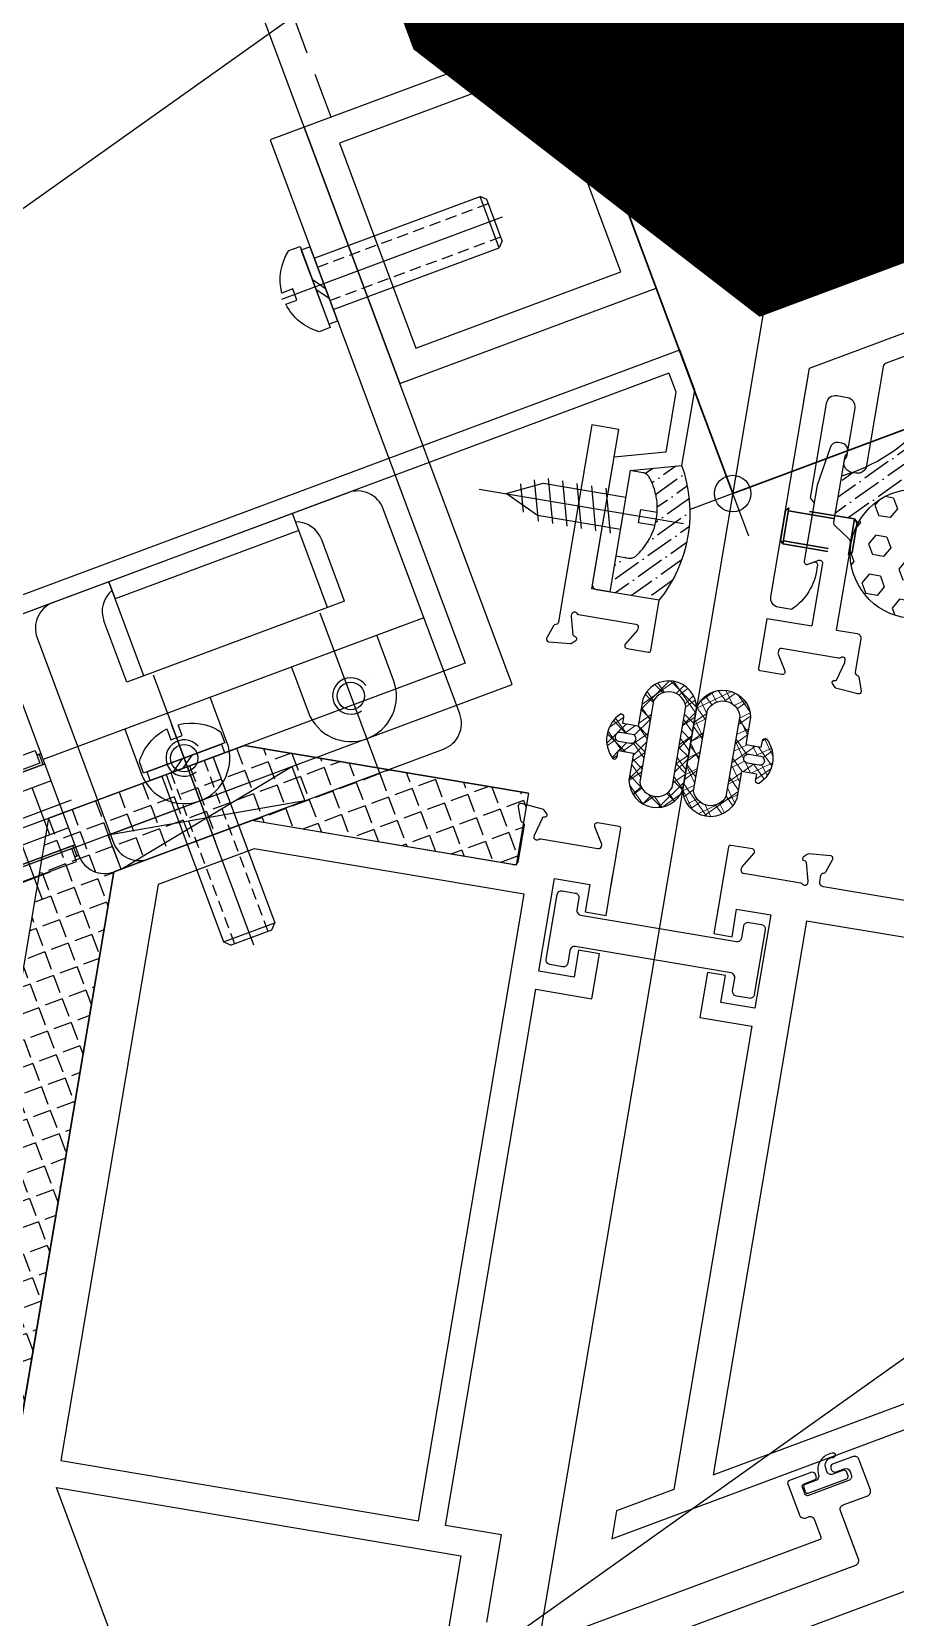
# Model space of a CAD drawing. Extents: x 12199666 to 24617114, y 1197707 to 2548648.
# Drawn here: x 12300754.5 to 12300849.2, y 1288740.2 to 1288914.1 of the extents above; entities that cross this region are included whole.
import ezdxf

# ---------------------------------------------------------------- set-up
doc = ezdxf.new("R2010")
doc.units = 0
doc.header["$LTSCALE"] = 10
doc.header["$MEASUREMENT"] = 0
for name, pattern in [('TX-PLAN-T1-F11$0$ACAD_ISO04W100', [30, 24, -3, 0, -3]), ('TX-PLAN-T1-F11$0$CENTER', [2, 1.25, -0.25, 0.25, -0.25]), ('TX-PLAN-T1-F11$0$CENTER-PISA', [11, 6, -2, 1, -2]), ('TX-PLAN-T1-F11$0$CENTER2', [1.125, 0.75, -0.125, 0.125, -0.125]), ('TX-PLAN-T1-F11$0$DASHED', [0.75, 0.5, -0.25]), ('TX-PLAN-T1-F11$0$HIDDEN', [0.375, 0.25, -0.125]), ('TX-PLAN-T1-F11$0$HIDDEN-PISA', [4.5, 2.5, -2])]:
    doc.linetypes.add(name, pattern=pattern)
for name, color, linetype, lineweight in [('TX-PLAN-T1-F11$0$_EDO-ALUMINIUM-SECTION', 90, 'Continuous', 30), ('TX-PLAN-T1-F11$0$Xref- ELE$0$Hatch', 9, 'Continuous', 13), ('TX-PLAN-T1-F11$0$Xref- ELE$0$Hatch @ 1 VP1', 9, 'Continuous', 13), ('TX-PLAN-T1-F11$0$Xref- ELE$0$Hatch @ 1 VPModel', 9, 'Continuous', 13), ('TX-PLAN-T1-F11$0$幕墙线', 114, 'Continuous', 30)]:
    doc.layers.add(name, color=color, linetype=linetype, lineweight=lineweight)
for name, color, linetype in [('TX-PLAN-T1-F11$0$AXIS', 3, 'Continuous'), ('TX-PLAN-T1-F11$0$CW', 4, 'Continuous'), ('TX-PLAN-T1-F11$0$F-Alum', 4, 'Continuous'), ('TX-PLAN-T1-F11$0$F-center', 6, 'TX-PLAN-T1-F11$0$ACAD_ISO04W100'), ('TX-PLAN-T1-F11$0$F-dashed line', 8, 'TX-PLAN-T1-F11$0$DASHED'), ('TX-PLAN-T1-F11$0$F-dim', 1, 'Continuous'), ('TX-PLAN-T1-F11$0$F-Gaskets', 8, 'Continuous'), ('TX-PLAN-T1-F11$0$F-Misc', 1, 'Continuous'), ('TX-PLAN-T1-F11$0$F-seslants', 8, 'Continuous'), ('TX-PLAN-T1-F11$0$F_MISC', 8, 'Continuous'), ('TX-PLAN-T1-F11$0$Hatch', 8, 'Continuous'), ('TX-PLAN-T1-F11$0$中心线', 1, 'TX-PLAN-T1-F11$0$CENTER2'), ('TX-PLAN-T1-F11$0$虚线', 8, 'TX-PLAN-T1-F11$0$HIDDEN'), ('TX-PLAN-T1-F11$0$螺栓钉类', 241, 'Continuous')]:
    doc.layers.add(name, color=color, linetype=linetype)
doc.layers.add('TX-PLAN-T1-F11$0$bangong', color=5, linetype='Continuous', true_color=0x0000ff)

# ---------------------------------------------------------------- blocks, each defined once
blk = doc.blocks.new('*U339')
at = {"layer": 'TX-PLAN-T1-F11$0$Xref- ELE$0$Hatch @ 1 VP1'}
h = blk.add_hatch(dxfattribs=at)
h.set_pattern_fill('M_GASKET-PISA', color=256, pattern_type=2)
h.set_pattern_definition([(35.42361603529756, (-1214.761376000002, -14855.407933), (-0.8694256507828642, 1.222333439680349), []), (125.4236160352975, (-1214.761376000002, -14855.407933), (-1.222333439680349, -0.8694256507828639), [])])
edge = h.paths.add_edge_path(flags=16)
edge.add_line((-41815.07919855467, 17823.42139201995), (-41813.77919855462, 17823.42139201995))
edge.add_arc((-41813.77919855462, 17822.92139201995), 0.5, -90, 90, ccw=False)
edge.add_line((-41813.77919855462, 17822.42139201995), (-41815.07919855467, 17822.42139201995))
edge.add_arc((-41815.07919855467, 17822.92139201995), 0.5, 90, 270, ccw=False)
edge = h.paths.add_edge_path()
edge.add_line((-41813.27919855455, 17818.4213668968), (-41813.27919855462, 17821.42139201995))
edge.add_line((-41813.27919855462, 17821.42139201995), (-41814.97919855457, 17821.42139201995))
edge.add_line((-41814.97919855457, 17821.42139201995), (-41814.97919855457, 17820.72139202))
edge.add_arc((-41815.27919855458, 17820.72139201998), 0.3000000000174623, -115.05761541500061, 4.8635797611495946e-09, ccw=False)
edge.add_arc((-41813.09559109848, 17822.92139202004), 3.383607456175075, 133.070694364177, 226.9293056383509, ccw=False)
edge.add_arc((-41815.27919855466, 17825.12139202001), 0.3000000000240535, 2.084391326206969e-09, 115.0576154218833, ccw=False)
edge.add_line((-41814.97919855463, 17825.12139202002), (-41814.97919855457, 17824.42139201995))
edge.add_line((-41814.97919855457, 17824.42139201995), (-41813.27919855462, 17824.42139201995))
edge.add_line((-41813.27919855462, 17824.42139201995), (-41813.27919855468, 17827.42139201984))
edge.add_arc((-41810.27919855456, 17826.87139201984), 3.050000000114375, 10.388857815061783, 169.6111421849382, ccw=False)
edge.add_line((-41807.27919855445, 17827.42139201984), (-41807.27919855437, 17818.42139201997))
edge.add_arc((-41810.27919855451, 17818.97139202002), 3.050000000151531, 190.3888578138809, 349.6111421841629, ccw=False)
edge.add_line((-41812.07919855455, 17818.42136689683), (-41812.07919855467, 17827.42139201984))
edge.add_arc((-41810.27919855456, 17826.82523817369), 1.896153846257486, 18.324694090130095, 161.6753059098699, ccw=False)
edge.add_line((-41808.47919855445, 17827.42139201984), (-41808.47919855437, 17818.42139201996))
edge.add_arc((-41810.2791985545, 17819.01754586615), 1.896153846287313, 198.3246940877339, 341.6753059085472, ccw=False)
at = {"layer": 'TX-PLAN-T1-F11$0$Xref- ELE$0$Hatch @ 1 VPModel'}
h = blk.add_hatch(dxfattribs=at)
h.set_pattern_fill('M_GASKET-PISA', color=256, pattern_type=2)
h.set_pattern_definition([(45, (-1214.761376000002, -14855.407933), (-1.060660171779821, 1.060660171779821), []), (135, (-1214.761376000002, -14855.407933), (-1.060660171779821, -1.060660171779821), [])])
edge = h.paths.add_edge_path(flags=16)
edge.add_line((-41815.07919855467, 17823.42139201995), (-41813.77919855462, 17823.42139201995))
edge.add_arc((-41813.77919855462, 17822.92139201995), 0.5, -90, 90, ccw=False)
edge.add_line((-41813.77919855462, 17822.42139201995), (-41815.07919855467, 17822.42139201995))
edge.add_arc((-41815.07919855467, 17822.92139201995), 0.5, 90, 270, ccw=False)
edge = h.paths.add_edge_path()
edge.add_line((-41813.27919855455, 17818.4213668968), (-41813.27919855462, 17821.42139201995))
edge.add_line((-41813.27919855462, 17821.42139201995), (-41814.97919855457, 17821.42139201995))
edge.add_line((-41814.97919855457, 17821.42139201995), (-41814.97919855457, 17820.72139202))
edge.add_arc((-41815.27919855458, 17820.72139201998), 0.3000000000174623, -115.05761541500061, 4.8635797611495946e-09, ccw=False)
edge.add_arc((-41813.09559109848, 17822.92139202004), 3.383607456175075, 133.070694364177, 226.9293056383509, ccw=False)
edge.add_arc((-41815.27919855466, 17825.12139202001), 0.3000000000240535, 2.084391326206969e-09, 115.0576154218833, ccw=False)
edge.add_line((-41814.97919855463, 17825.12139202002), (-41814.97919855457, 17824.42139201995))
edge.add_line((-41814.97919855457, 17824.42139201995), (-41813.27919855462, 17824.42139201995))
edge.add_line((-41813.27919855462, 17824.42139201995), (-41813.27919855468, 17827.42139201984))
edge.add_arc((-41810.27919855456, 17826.87139201984), 3.050000000114375, 10.388857815061783, 169.6111421849382, ccw=False)
edge.add_line((-41807.27919855445, 17827.42139201984), (-41807.27919855437, 17818.42139201997))
edge.add_arc((-41810.27919855451, 17818.97139202002), 3.050000000151531, 190.3888578138809, 349.6111421841629, ccw=False)
edge.add_line((-41812.07919855455, 17818.42136689683), (-41812.07919855467, 17827.42139201984))
edge.add_arc((-41810.27919855456, 17826.82523817369), 1.896153846257486, 18.324694090130095, 161.6753059098699, ccw=False)
edge.add_line((-41808.47919855445, 17827.42139201984), (-41808.47919855437, 17818.42139201996))
edge.add_arc((-41810.2791985545, 17819.01754586615), 1.896153846287313, 198.3246940877339, 341.6753059085472, ccw=False)
blk = doc.blocks.new('TX-PLAN-T1-F11$0$Xref- ELE$0$GAE0002', base_point=(-41818.77919855453, 17822.92139201999))
at = {"color": 0, "linetype": 'ByBlock'}
for points in [[(-41813.27919855455, 17818.4213668968), (-41813.27919855462, 17821.42139201995), (-41814.97919855457, 17821.42139201995), (-41814.97919855457, 17820.72139202, -0.548945891858276), (-41815.4062573781, 17820.44962731407, -0.4340790099980792), (-41815.40625737821, 17825.39315672591, -0.5489458918577889), (-41814.97919855463, 17825.12139202002), (-41814.97919855457, 17824.42139201995), (-41813.27919855462, 17824.42139201995), (-41813.27919855468, 17827.42139201984, -0.8333333333398008), (-41807.27919855445, 17827.42139201984), (-41807.27919855437, 17818.42139201997, -0.833333333342024), (-41813.27919855468, 17818.42139202007)], [(-41812.07919855455, 17818.42136689683), (-41812.07919855467, 17827.42139201984, -0.7222222222395137), (-41808.47919855445, 17827.42139201984), (-41808.47919855437, 17818.42139201996, -0.7222222222456893), (-41812.07919855467, 17818.42139202007)]]:
    blk.add_lwpolyline(points, format="xyb", dxfattribs=at)
blk.add_lwpolyline([(-41815.07919855467, 17823.42139201995), (-41813.77919855462, 17823.42139201995, -0.9999999999999999), (-41813.77919855462, 17822.42139201995), (-41815.07919855467, 17822.42139201995, -0.9999999999999999)], format="xyb", close=True, dxfattribs=at)
at = {"layer": 'TX-PLAN-T1-F11$0$Xref- ELE$0$Hatch'}
blk.add_blockref('*U339', (0, 0), dxfattribs=at)
blk = doc.blocks.new('TX-PLAN-T1-F11$0$A$C3FFC0167')
at = {"layer": 'TX-PLAN-T1-F11$0$F-dim'}
for p, q in [((0, 5), (0, -5)), ((-5, 0), (5, 0))]:
    blk.add_line(p, q, dxfattribs=at)
blk.add_circle((0, 0), 2, dxfattribs=at)
blk = doc.blocks.new('*U193')
at = {"layer": 'TX-PLAN-T1-F11$0$F-seslants'}
h = blk.add_hatch(dxfattribs=at)
h.set_pattern_fill('ANSI36', color=256, scale=10)
h.set_pattern_definition([(45, (53159.15010211314, 73373.3115634953), (0.6629126073623882, 2.430679560328757), [3.125, -0.625, 0, -0.625])])
h.paths.add_polyline_path([(1475.741659829626, -3.000238316584728), (1475.735380750382, -3.023698362056166), (1476.4957483178, -4.339844692236511), (1477.861875881907, -4.705488615596551), (1480.863326804014, -9.900803077907767), (1480.49768288061, -11.2669306419848, -0.108700271728402), (1486.044363597874, -5.352547239250271, -0.38366498551135), (1487.038812711835, -4.457765866041882), (1487.484396133805, -4.457765866041882, -0.0157503687940426), (1488.538812711835, -3.909441482843249), (1488.538812711835, 0.5262378203333355), (1486.361720151734, 0.5262378203333355), (1486.028386818245, 0.8595711536618182), (1486.028386818245, 1.287237766606268, -0.485481439502047)])
at = {"layer": 'TX-PLAN-T1-F11$0$Hatch'}
h = blk.add_hatch(dxfattribs=at)
h.set_pattern_fill('HEX', color=256, scale=10)
h.set_pattern_definition([(0, (53159.15010211314, 73373.3115634953), (0, 2.165063509461096), [1.25, -2.5]), (120, (53159.15010211314, 73373.3115634953), (-1.875, -1.082531754730548), [1.249999999999995, -2.499999999999991]), (59.99999999999999, (53160.40010211314, 73373.3115634953), (-1.875, 1.082531754730549), [1.25, -2.5])])
edge = h.paths.add_edge_path()
edge.add_arc((1479.197548260214, 3.192174270108808), 7.091483518212044, 0, 360)
at = {"color": 8, "linetype": 'TX-PLAN-T1-F11$0$DASHED'}
for p, q in [((1493.666666785255, 4.192904487004853), (1486.028386818245, 4.192904487004853)), ((1486.361720151734, 4.526237820333336), (1486.361720151734, 0.5262378203333355)), ((1493.666666785255, 4.526237820333336), (1493.666666785255, 0.5262378203333355)), ((1493.666666785255, 0.8595711536618182), (1486.028386818245, 0.8595711536618182))]:
    blk.add_line(p, q, dxfattribs=at)
blk.add_lwpolyline([(1493.666666785255, 0.5262378203333355), (1494.000000118744, 0.8595711536618182), (1494.000000118744, 4.192904487004853), (1493.666666785255, 4.526237820333336), (1486.361720151734, 4.526237820333336), (1486.028386818245, 4.192904487004853), (1486.028386818245, 0.8595711536618182), (1486.361720151734, 0.5262378203333355)], close=True, dxfattribs=at)
at = {"layer": 'TX-PLAN-T1-F11$0$CW'}
blk.add_lwpolyline([(1486.28876543371, 12.88240874816256), (1486.28876543371, 3.520583901990904, 0.2535998008637027), (1486.742967582773, 2.682667017157655), (1488.311711637303, 1.660826845196425, -0.2535998008634184), (1488.538812711835, 1.241868402779801), (1488.538812711835, -6.105417568207486, 0.6457513110634008), (1489.138812711928, -7.434567830408923), (1489.525033742655, -7.434567830408923, 0.3812640285024388), (1490.319859880721, -6.725405103337835), (1491.038812711835, -2.457766181410989), (1491.038812711835, 6.022618576302193, 0.5773502691902374), (1490.588812711881, 6.282426197445602), (1489.488812711788, 5.64734090132697, -0.5773502691789958), (1489.038812711835, 5.907148522470379), (1489.038812695304, 12.88240874816256)], format="xyb", dxfattribs=at)
at = {"layer": 'TX-PLAN-T1-F11$0$F-Alum'}
for points in [[(1494, 44.88236024914659), (1494, 44.88236024914659), (1494, 44.88236024916114), (1494, 44.88236024916114), (1494, 44.88236024916114), (1494, 44.88236024916114), (1494, 47.93870083382353), (1491.995576281333, 47.93870083382353), (1491.995576281333, 44.88236024914659), (1488.210649064044, 44.88236024911748), (1488.210649064044, 55.26434998805053), (1491.995576281333, 55.26434998805053), (1491.995576281333, 52.25669139168167), (1494, 52.25674300007813), (1494, 57.26422248274321), (1488.210649064044, 57.26434590900317), (1488.210649064044, 57.26434590900317), (1488.210649064044, 108.8056678024004), (1488.210649064044, 108.8056678024004), (1494, 112.150307061107), (1494, 115.2447885326255), (1465.929928969359, 99.028072259287), (1445, 86.93637789456989)], [(1494.000000000233, -11.29273159365403), (1494.000000000233, -14.95784693870519), (1459.364570251433, -34.96751975259394)]]:
    blk.add_lwpolyline(points, dxfattribs=at)
for points in [[(1445, 106.1279798812466), (1464.666924478952, 117.4900079243525), (1481.249208494788, 127.069969254997, -0.4142135623730994)], [(1472.684254783671, 40.88236024914659), (1483, 40.88236024914659, -0.4142135623730951), (1483.5, 40.38236024914659), (1483.5, 39.68236024913494, -0.3595080000050208), (1483.256750599947, 39.38777684913657, 0.2637249999957617), (1483.031593499938, 39.19579954913934), (1482.518092199927, 37.78496624913532, 0.08748899999926876), (1482.5, 37.6823602491495, 0.4142139999922937), (1482.800000000047, 37.38236024914659, 0.0218199999991916), (1482.826146699954, 37.38350184913725), (1485.191682900069, 37.59045944914396, 0.1763269999977475), (1485.377668200061, 37.6771858491411), (1485.741421299987, 38.04093884913891, 0.1989119999937815), (1485.800000000047, 38.18236024913494, 0.06554300000265326), (1485.793185099959, 38.23412404913688, 0.2679490000043043), (1485.651763800066, 38.37554544914747), (1485.482703899965, 38.4208448491554, -0.2679489999930053), (1485.341282499954, 38.56226624913688), (1484.810222199885, 40.54421024913609, -0.06554300000210941), (1484.800000000047, 40.62185594913899), (1484.800000000047, 40.78194364529918, -0.0005211277992409814), (1484.800001086202, 40.78298590004852, -0.6877325381653175), (1485.323606800055, 40.98236024913786, 0.213421999999727), (1485.547213600017, 40.88236024914659), (1491.899999999907, 40.88236024914659, -0.4142139999965558), (1492.199999999953, 40.58236024914368), (1492.199999999953, 40.36143444915069, -0.1378519999943811), (1492.15607739985, 40.20515154914756), (1491.139015496708, 38.53864307532785, 0.5854977655313112), (1491.395092981402, 38.08236024915823), (1493.800000000047, 38.08236024914368, 0.414213562373095), (1494, 38.28236024915532), (1494, 44.88236024914659)], [(1486.28876543371, 12.88240874816256), (1484.000000000931, 12.88240874816256, -0.4142135623049005), (1483.500000000931, 13.38240874804615), (1483.5, 17.08240862868843, 0.3595081371707617), (1483.256750599947, 17.37699217445333, -0.2637249999956934), (1483.031593499938, 17.56896947445057), (1482.518092199927, 18.97980277445458, -0.08748900000110169), (1482.5, 19.08240877445496, -0.414214000000818), (1482.800000000047, 19.38240877445787, -0.0218199999991916), (1482.826146699954, 19.38126717446721), (1485.191682900069, 19.17430957446049, -0.1763269999970842), (1485.377668200061, 19.08758317446336), (1485.741421299987, 18.72383017446555, -0.198911999996341), (1485.800000000047, 18.58240877444041, -0.06554299999994298), (1485.793185099959, 18.53064497445303, -0.2679489999965194), (1485.651763800066, 18.38922357445699), (1485.482703899965, 18.34392417444906, 0.2679490000007903), (1485.341282499954, 18.20250277446758), (1484.810222199885, 16.22055877445382, 0.06554300000034483), (1484.800000000047, 16.14291307446547), (1484.800000000047, 15.98240877444914, 0.4142139999965558), (1485.09999999986, 15.68240877446078, 0.2134220000012545), (1485.323606800055, 15.78240877445205, -0.2134219999990182), (1485.547213600017, 15.88240877444332), (1491.899999999907, 15.88240877447242, 0.4142140000029491), (1492.199999999953, 16.18240877446078), (1492.199999999953, 16.40333457446832, 0.1378519999999419), (1492.15607739985, 16.5596174744569), (1491.139015496708, 18.22612594829116, -0.5854977655323537), (1491.395092981402, 18.68240877447533), (1493.799999999814, 18.68240877446078, -0.4142135623219491), (1494, 18.4824087744928), (1494, 12.88240874816256), (1489.038812695304, 12.88240874816256)], [(1466.180228319252, -28.1639607452089), (1485.787945640972, -16.89569973788457, 0.2684855002917078), (1486.038812711835, -16.46218758852046), (1486.038812711835, -5.457765866041882, -0.4142135623730284), (1487.038812711835, -4.457765866041882), (1487.538812711835, -4.457765866041882, -0.618033988750209), (1488.338812711881, -6.057765866047703), (1488.338812711881, -11.45776610109897, 0.4142135623723339), (1489.338812711881, -12.45776610109897), (1490.538812711835, -12.45776610109897, 0.4142135623746174), (1491.538812711835, -11.45776610109897), (1491.538812711835, -0.957765866041882), (1491.038812711835, -0.457765866041882), (1491.038812711835, 6.022618891685852, 0.5773502691897603), (1490.588812711881, 6.282426512814709), (1489.988812712021, 5.936016351304715, -0.5773502691899626), (1489.538812711835, 6.195823972433573), (1489.538812711835, 6.542234133943566, -0.2206564983027841), (1491.538812711835, 11.46063381085696), (1493.000000118511, 11.46063381085696, -0.4142135623731195), (1494.000000118511, 10.46063381085696), (1494.000000000233, -14.95784693870519)]]:
    blk.add_lwpolyline(points, format="xyb", dxfattribs=at)
blk.add_lwpolyline([(1484.210649064044, 106.494777138214), (1445, 83.84189642302226), (1445, 83.84189642302226), (1445, 83.84189642302226), (1445, 72.08022461656947, -0.001343357152830986), (1450.620146083878, 62.40173369116383, -0.5385290685890692), (1450.034441746306, 60.86779844402918, -0.1914545974145042), (1449.760999691207, 60.8800093652826, 0.5753674053899545), (1446.596464510076, 57.93532323281397, -0.750916684608722), (1446.447855447885, 57.56744387958315, 0.9828373752659911), (1446.465679941, 57.03734539393918, 0.06139491508169652), (1446.737663720967, 56.57967846324027), (1447.165597603656, 56.82752937590703, 0.5795967532811561), (1451.412303901277, 57.71536364282656, -0.06635213383699295), (1451.517766597448, 58.07544157392113, -0.5866754733801788), (1453.223359374795, 57.89574241894297, -9.391089595755726e-07), (1455.546211909503, 53.8750372062932), (1445, 47.78225154546089), (1445, 32.57040449458873), (1449.17530019884, 34.98257005709456), (1450.926160528325, 31.95194844658545), (1473.307840737049, 44.88236024914659), (1484.210649064044, 44.88236024914659)], format="xyb", close=True, dxfattribs=at)
at = {"layer": 'TX-PLAN-T1-F11$0$F-center'}
blk.add_line((1500, -30.81192101103079), (1500, 345.6712806450087), dxfattribs=at)
at = {"layer": 'TX-PLAN-T1-F11$0$F-seslants'}
blk.add_arc((1496.712803189643, -20.91583100105345), 18.8687944706762, 115.6709090079712, 149.2449960017902, dxfattribs=at)
at = {"layer": 'TX-PLAN-T1-F11$0$Hatch'}
blk.add_circle((1479.197548260214, 3.192174270108808), 7.091483518212044, dxfattribs=at)
at = {"layer": 'TX-PLAN-T1-F11$0$F_MISC', "extrusion": (3.582137313528093e-07, -2.990597548224695e-06, 0.9999999999954641), "rotation": 359.8842813538838}
blk.add_blockref('TX-PLAN-T1-F11$0$Xref- ELE$0$GAE0002', (1488.491876679846, 28.40911504597399, 0.000440005397952135), dxfattribs=at)
at = {"layer": 'TX-PLAN-T1-F11$0$F_MISC', "rotation": 30.01599997489868}
blk.add_blockref('TX-PLAN-T1-F11$0$A$C3FFC0167', (1500, 0), dxfattribs=at)
blk = doc.blocks.new('TX-PLAN-T1-F11$0$#10x13_Pan-flat-3')
at = {"color": 8, "linetype": 'TX-PLAN-T1-F11$0$HIDDEN-PISA'}
for p, q in [((-1.711377303647168, 10.79835977248877), (1.327780362582416, 11.6126996170351)), ((-2.400000006142363, 9.013843874672602), (1.996997242757061, 10.19201573984174)), ((-2.40000000505097, 7.413843874674058), (2.39999999407155, 8.700000001605076)), ((-2.400000003959576, 5.813843874675513), (2.399999995162943, 7.100000001606531)), ((-2.400000002875458, 4.213843874676968), (2.399999996247061, 5.500000001607987)), ((-2.400000001784065, 2.613843874678423), (2.399999997338455, 3.900000001609442)), ((-2.400000000699947, 1.013843874672602), (2.399999998429848, 2.300000001610897))]:
    blk.add_line(p, q, dxfattribs=at)
for points in [[(-1.790000000022701, -1.251464709639549e-09), (-1.790000006294576, 9.199999998738349), (-8.869392331689596e-09, 12.99999999994179), (1.78999999370717, 9.200000001175795), (1.789999999979045, 1.178705133497715e-09)], [(-0.7499999975334504, -3.659838021652831), (-0.7499999987630872, -1.850000000558794), (0.7500000012369128, -1.849999999540159), (0.7500000024665496, -3.659838020634197)]]:
    blk.add_lwpolyline(points, dxfattribs=at)
at = {"color": 32, "flags": 128}
blk.add_lwpolyline([(-4.750000000021828, -3.281456883996725e-09), (-4.749999999090505, -1.390168597587035, 0.02044951340221976), (-4.746657334493648, -1.471864103412372, 0.04398758774826101), (-4.716998160060029, -1.644951949376264, 0.0521855455310235), (-4.643293307010026, -1.839642807550263, 0.08249689016993748), (-4.4499858410054, -2.104325317188341, 0.02582980303273893), (-4.372616108048533, -2.172696028275823, 0.07268352806201751), (-2.617075641232077, -3.194163244705123, 0.09869610361643641), (0.08183213378651999, -3.69952322718018, 0.08249638678170287), (2.347977953162626, -3.295875031042669, 0.05218730035141757), (3.66753867942316, -2.666293208916613, 0.03066688341591993), (4.372616110929812, -2.172696022316813, 0.01330350973470385), (4.413354222931957, -2.138474128398229, 0.03657129110302831), (4.515303253050661, -2.033838485651358, 0.03475147926750673), (4.597077649370476, -1.921637741856102, 0.02182096229391937), (4.640176463399257, -1.845784510762314, 0.02280395151312757), (4.677971628436353, -1.76281944513903, 0.02280645284837659), (4.708056659233989, -1.676747445577348, 0.02181846118107081), (4.729386651873938, -1.592163116256415, 0.03475398225205351), (4.74792484894715, -1.454558013821952, 0.01610989314854271), (4.750000000909495, -1.390168591096881), (4.749999999978172, 3.194145392626524e-09)], format="xyb", close=True, dxfattribs=at)
at = {"layer": 'TX-PLAN-T1-F11$0$AXIS', "color": 8, "linetype": 'TX-PLAN-T1-F11$0$CENTER-PISA'}
blk.add_line((-1.088483259081841e-08, 15.98909419596748), (4.547473508864641e-09, -6.700000000018917), dxfattribs=at)
blk = doc.blocks.new('*U194')
at = {"layer": 'TX-PLAN-T1-F11$0$中心线', "color": 1, "linetype": 'TX-PLAN-T1-F11$0$CENTER', "ltscale": 2.357947691000002}
blk.add_line((-4.263256414560601e-14, 20.90048662063384), (1.4210854715202e-14, -4.956409502317115), dxfattribs=at)
at = {"layer": 'TX-PLAN-T1-F11$0$虚线', "linetype": 'TX-PLAN-T1-F11$0$HIDDEN', "ltscale": 0.5}
for p, q in [((-1.948286311568509, 1.13686837721616e-13), (-1.948286311568566, 20.00000000000011)), ((1.948286311568523, 1.13686837721616e-13), (1.948286311568481, 20.00000000000011))]:
    blk.add_line(p, q, dxfattribs=at)
at = {"layer": 'TX-PLAN-T1-F11$0$螺栓钉类', "color": 241, "linetype": 'Continuous'}
for p, q in [((-2.40807576862025, 20.00000000000011), (-2.999791744951651, 19.40828402366867)), ((2.999791744951594, 19.40828402366867), (-2.999791744951636, 19.40828402366867)), ((-2.999791744951622, 1.13686837721616e-13), (-2.999791744951651, 19.40828402366867)), ((2.408075768620179, 20.00000000000011), (-2.408075768620321, 20)), ((2.408075768620179, 20.00000000000011), (2.999791744951594, 19.40828402366867)), ((2.999791744951636, 1.13686837721616e-13), (2.999791744951594, 19.40828402366867)), ((-0.9100693464279175, -1), (0.5333063006401062, 0)), ((0.2446311712265015, -1), (1.688006818294525, 0))]:
    blk.add_line(p, q, dxfattribs=at)
blk.add_lwpolyline([(4.350000023841858, 0), (4.350000023841858, -1), (-4.350000023841858, -1), (-4.350000023841858, 0)], close=True, dxfattribs=at)
blk.add_lwpolyline([(-4.75, -1), (4.75, -1), (4.75, -2.319999992847443, -0.2072557309237045), (0.6600000262260437, -4.663157165050507), (0.6600000262260437, -3.379999995231628), (-0.6600000262260437, -3.379999995231628), (-0.6600000262260437, -4.663157165050507, -0.2072557309237047), (-4.75, -2.319999992847443)], format="xyb", close=True, dxfattribs=at)
blk = doc.blocks.new('*U180')
at = {"layer": 'TX-PLAN-T1-F11$0$F-Misc'}
blk.add_lwpolyline([(0, -4), (0, 0), (-21.4973025242173, 0), (-21.4973025242173, -4)], close=True, dxfattribs=at)
for points in [[(0, -4), (-21.4973025242173, 0)], [(-21.4973025242173, -4), (0, 0)]]:
    blk.add_lwpolyline(points, dxfattribs=at)
blk = doc.blocks.new('TX-PLAN-T1-F11$0$A$C61A55DDB')
at = {"layer": 'TX-PLAN-T1-F11$0$F-center'}
for p, q in [((10.50000512331218, 11.25004326470207), (10.50000512327338, 30.75004326470207)), ((30.00000512331218, 11.25004326474072), (30.00000512327338, 30.75004326474072)), ((50.01367156802806, 12.33551278698633), (50.01367156799292, 29.99302919353932)), ((61.01294607549547, 11.25004326480302), (61.01294607545665, 30.75004326480303)), ((43.2420254612891, 21.0000432647671), (77.3029226592106, 21.00004326483486))]:
    blk.add_line(p, q, dxfattribs=at)
at = {"layer": 'TX-PLAN-T1-F11$0$F-Misc'}
for p, q in [((37.50000512327486, 30.00004326475573), (3.00000512327486, 30.00004326468707)), ((41.5510051232749, 30.00004326476392), (37.50000512327428, 30.00004326475573)), ((5.1232808289e-06, 27.00004326468115), (5.1233286058e-06, 3.000043264681153)), ((40.5000051233286, 3.000043264761643), (40.50000512328082, 27.00004326476165)), ((44.55100512332864, 3.000043264769829), (44.55100512328087, 27.00004326476983)), ((44.55100512328092, 26.9500432647701), (45.01294607546424, 26.95004326477101)), ((45.01294607546424, 26.95004326477101), (44.55100512328097, 26.95004326477056)), ((44.76367156799897, 26.95004326477056), (44.76367156800136, 25.75004326477028)), ((48.16367156799771, 27.60004326477702), (51.86367156799763, 27.60004326478429)), ((48.1636715679979, 27.50004326477711), (48.16367156799771, 27.60004326477702)), ((51.86367156799763, 27.60004326478429), (51.86367156799785, 27.50004326478438)), ((54.01294607546663, 25.75004326478893), (44.55100512328335, 25.75004326477028)), ((44.55100512328335, 25.75004326476983), (54.01294607546663, 25.75004326478893)), ((45.26367156800136, 25.75004326477165), (44.55100512328335, 25.75004326477028)), ((54.01294607546612, 26.00004326478893), (54.01294607548601, 16.00004326478893)), ((44.55100512328735, 23.75004326476938), (54.01294607547061, 23.75004326478893)), ((46.76367156800535, 23.75004326477438), (46.76367156801629, 18.25004326477437)), ((53.26367156800535, 23.75004326478757), (53.26367156801629, 18.25004326478711)), ((44.55100512329829, 18.25004326476983), (54.01294607548155, 18.25004326478893)), ((5.1233032252e-06, 15.75004326468115), (44.55100512330327, 15.75004326476983)), ((54.01294607548554, 16.25004326478893), (44.55100512330227, 16.25004326476937)), ((44.55100512330225, 16.25004326476983), (54.01294607548554, 16.25004326478893)), ((45.26367156802026, 16.25004326477165), (44.55100512330225, 16.25004326476983)), ((44.76367156802265, 15.05004326477046), (44.76367156802028, 16.25004326477028)), ((44.55100512330463, 15.05004326477046), (45.01294607548792, 15.05004326477137)), ((45.01294607548792, 15.05004326477137), (44.55100512330463, 15.05004326477092)), ((48.16367156802378, 14.5000432647771), (48.16367156802399, 14.40004326477719)), ((48.16367156802399, 14.40004326477719), (51.86367156802393, 14.40004326478447)), ((51.86367156802393, 14.40004326478447), (51.8636715680237, 14.50004326478438)), ((7.500005123312661, 11.00004326469616), (7.500005123326957, 3.828470389442372)), ((7.500005123312661, 11.00004326469616), (33.00000512331269, 11.00004326474663)), ((9.500005123312688, 11.00004326470025), (9.500005123334574, 4.32647002526e-05)), ((31.00000512331269, 11.000043264743), (31.00000512333457, 4.32647429989e-05)), ((33.00000512331269, 11.00004326474663), (33.00000512332696, 3.828470389492848)), ((9.500005123330595, 2.000043264699797), (31.0000051233306, 2.000043264742998)), ((31.00000512333457, 4.32647429989e-05), (31.0000051233306, 2.000043264742998)), ((3.000005123334573, 4.32646870649e-05), (37.50000512333457, 4.32647557318e-05)), ((37.50000512333583, 4.32647557318e-05), (41.5510051233346, 4.32647639173e-05))]:
    blk.add_line(p, q, dxfattribs=at)
for points in [[(61.01294607548604, 16.00004326480302), (57.01162461857555, 14.50004326479484), (45.012946075489, 14.50004326477119), (45.01294607548601, 16.00004326477119), (61.01294607548604, 16.00004326480302, 0.9999999999999998), (61.01294607546612, 26.00004326480302), (57.01162461854969, 27.50004326479484), (45.01294607546313, 27.5000432647712), (45.01294607546611, 26.00004326477119), (61.01294607546612, 26.00004326480302)], [(15.50000512330322, 15.75004326471207), (15.50000512329276, 21.00004326471208, 0.4142135623730951), (10.50000512328282, 26.00004326470207, 0.4142135623730951), (5.500005123292767, 21.00004326469207), (5.500005123303225, 15.75004326469207)], [(35.00000512330323, 15.75004326475073), (35.00000512329277, 21.00004326475073, 0.4142135623730951), (30.00000512328282, 26.00004326474073, 0.4142135623730951), (25.00000512329277, 21.00004326473072), (25.00000512330323, 15.75004326473072)]]:
    blk.add_lwpolyline(points, format="xyb", dxfattribs=at)
for centre, radius in [((61.01294607547609, 21.00004326480302), 2.6), ((10.50000512329276, 21.00004326470207), 1.5), ((30.00000512329277, 21.00004326474072), 1.5)]:
    blk.add_circle(centre, radius, dxfattribs=at)
for centre, radius, start, end in [((3.000005123280828, 27.00004326468707), 3, 90.000000000114, 180.0000000001042), ((37.50000512328083, 27.00004326475573), 3, 1.042204e-10, 90.000000000114), ((41.55100512328087, 27.00004326476392), 3, 1.042204e-10, 90.000000000114), ((10.50000512329276, 21.00004326470207), 2, 195.0000000001291, 105.0000000001097), ((30.00000512329277, 21.00004326474072), 2, 200.0000000001284, 110.0000000001188), ((10.50000512332696, 3.828470389448284), 3, 180.0000000001042, 250.5287793656203), ((30.00000512332696, 3.828470389486938), 3, 289.4712206346099, 1.042204e-10), ((3.000005123328605, 3.000043264687064), 3, 180.0000000001042, 270.000000000114), ((37.50000512332861, 3.000043264755731), 3, 270.000000000114, 1.042204e-10), ((41.55100512332865, 3.000043264763917), 3, 270.000000000114, 1.042204e-10)]:
    blk.add_arc(centre, radius, start, end, dxfattribs=at)
blk = doc.blocks.new('TX-PLAN-T1-F11$0$A$C31F16DB5')
at = {"layer": 'TX-PLAN-T1-F11$0$F_MISC', "extrusion": (-1.944459998201759e-08, -8.49850233182345e-09, 0.9999999999999999), "rotation": 30.01599981706476}
blk.add_blockref('TX-PLAN-T1-F11$0$A$C61A55DDB', (-271.403801416436, 253.310927082972, 9.665162854626255e-06), dxfattribs=at)
blk = doc.blocks.new('TX-PLAN-T1-F11$0$TY001')
at = {"layer": 'TX-PLAN-T1-F11$0$F-seslants'}
h = blk.add_hatch(dxfattribs=at)
h.set_pattern_fill('ANSI36', color=256, scale=10)
h.set_pattern_definition([(45, (51659.15010211314, 73373.3115634953), (0.6629126073623882, 2.430679560328757), [3.125, -0.625, 0, -0.625])])
h.paths.add_polyline_path([(9.31932475650683, 8.505888903877349, -0.02582980297440925), (9.387695467565209, 8.583258636601386, -0.08249689016993748), (9.65237797726877, 8.776566102431389, -0.05218554553102349), (9.847068835515529, 8.8502709553577, -0.04398758774826101), (10.02015668153763, 8.879930129667628, -0.0204495134361547), (10.10185218742117, 8.883272794206277), (11.49202078185044, 8.88327279422083), (11.49202078161761, 12.88240874800249), (6, 12.88240874816256, 0.2608104144078784), (6, -2.09538701477868), (11.49202078185044, -0.6167272057937225), (10.101852187654, -0.6167272057937225, -0.01610989316636307), (10.03746276488528, -0.6146520537877223, -0.03475398225205351), (9.89985766238533, -0.5961138566199224, -0.02181846118107081), (9.815273333108053, -0.5747838639217662, -0.02280645284837659), (9.729201333597302, -0.5446988330659224, -0.02280395151312758), (9.646236267872155, -0.5069036679778947, -0.02182096229391937), (9.570383036741987, -0.4638048538909061, -0.03475147926750674), (9.458182292990386, -0.3820304574910551, -0.03657129110302829), (9.353546650381759, -0.2800814273068681, -0.0133035096243883), (9.319324756739661, -0.2393433156394167, -0.03066688343163973), (8.825727570336312, 0.4657341165584512, -0.05218730035141757), (8.196145749185234, 1.78529484324099, -0.08249638678170287), (7.792497554561123, 4.051440662879031, -0.09869610361643641), (8.297857538796961, 6.750348437562934, -0.0726835280703614)])
at = {"layer": 'TX-PLAN-T1-F11$0$Hatch'}
h = blk.add_hatch(dxfattribs=at)
h.set_pattern_fill('ANGLE', color=256, scale=10, angle=30.01599999725287)
h.set_pattern_definition([(30.0159999972559, (7246.221578325145, 83575.31519770106), (-1.375665006031407, 2.381185795182857), [2, -0.7500000000000001]), (120.0160000000013, (7246.221578325145, 83575.31519770106), (-2.381185795182858, -1.375665006031407), [1.999999999999999, -0.7499999999999996])])
h.paths.add_polyline_path([(60.00000032735988, 120.9771403750929), (67.99996101413853, 120.9771446270752), (68.00000002421439, 47.58085556495644), (48.19380796328187, 36.13969821600767), (16.62201892351732, 36.13970411113405), (16.62202052539214, 44.13970411113405), (46.04924303735606, 44.1397041111195), (60, 52.19937255952391)])
at = {"layer": 'TX-PLAN-T1-F11$0$F-Alum'}
blk.add_line((35.97910783393309, 26.29761373909423), (35.97910783393309, 26.2976137464866), dxfattribs=at)
at = {"layer": 'TX-PLAN-T1-F11$0$F-Alum', "flags": 128}
for points in [[(6, 44.62494049289671), (6, 44.62494049289671), (6, 38.28240872183233, 0.4142135623219491), (6.199999999953434, 38.08240872186434), (8.604907018365338, 38.08240872184979, 0.5854977655323537), (8.860984503291547, 38.53869154803397), (7.843922599917278, 40.20520002186822, -0.1378519999999419), (7.800000000046566, 40.3614829218568), (7.800000000046566, 40.58240872186434, -0.4142140000029491), (8.099999999860302, 40.8824087218527), (14.45278639998287, 40.8824087218818, 0.2134219999990182), (14.67639319994487, 40.98240872187307, -0.2134220000012545), (14.89999999990687, 41.08240872186434, -0.4142139999965558), (15.19999999995343, 40.78240872187598), (15.19999999995343, 40.62190442185965, -0.06554300000034483), (15.18977779988199, 40.5442587218713), (14.6587175000459, 38.56231472185755, -0.2679490000007903), (14.51729610003531, 38.42089332187606), (14.34823619993404, 38.37559392186813, 0.2679489999965194), (14.20681490004063, 38.2341725218721, 0.06554299999994298), (14.19999999995343, 38.18240872188471, 0.198911999996341), (14.25857870001346, 38.04098732185957), (14.62233179993927, 37.67723432186176, 0.1763269999970842), (14.80831709993072, 37.59050792186463), (17.17385330004618, 37.38355032185791, 0.0218199999991916), (17.19999999995343, 37.38240872186725, 0.414214000000818), (17.5, 37.68240872187016, 0.08748900000110169), (17.48190779983997, 37.78501472187054), (16.96840649982914, 39.19584802187455, 0.2637249999956934), (16.74324940005317, 39.38782532187179, -0.3595081371707617), (16.5, 39.6824088676367), (16.49999999976717, 43.79467959012254, -0.4357991633984695), (17.0028193492908, 44.13970411113405), (46.04924303642474, 44.1397041111195), (60, 52.19937255952391), (60, 255.9699132520182)], [(6, 136.0925112746481), (-32.85404102434404, 113.6456511076249, 0.414213562372367), (-33.0368629861623, 112.9625873255427), (-30.20133781293407, 108.0544794398011, -0.4142135623723672), (-30.3841597745195, 107.3714156578208), (-32.87624754663557, 105.9316800661327, 0.4142135623747425), (-33.059069508221, 105.2486162841087), (-31.26550941332243, 102.1440815297537, 0.4142135623736281), (-30.58244563126937, 101.9612595681101), (-28.49585987767205, 103.1667274525971, 0.4142135623747425), (-28.38616670062765, 103.5765657218581, 0.4499788340619634), (-28.95462026074529, 103.9608115522424), (-29.85007986496203, 103.4434842423361, -0.4142135623688695), (-30.53314364701509, 103.6263062039798), (-30.72104240115732, 103.9515466097218, -0.4142135623716423), (-30.53822043957189, 104.6346103917313), (-26.4664244367741, 106.9869792339159, -0.4142135623745478), (-26.05658616754226, 106.8772860569152), (-25.66859068535268, 106.2056913537672, -0.4142135623723672), (-25.77828386216424, 105.7958530845644), (-26.84692061529495, 105.1784774105472, 0.414213562372367), (-26.95661379233934, 104.7686391413154, 0.3892172556233508), (-26.38816023222171, 104.3843933109747), (-24.12839732971042, 105.689909559529, 0.4142135623673475), (-24.01870415266603, 106.09974782879), (-25.782980784541, 109.1535948307283, 0.5479023864882148), (-26.77834252780303, 109.3200882933597, -0.297523596281059), (-27.46824976732023, 109.3207830539468), (-28.56268278509378, 111.215174744153, -0.4450276250246835), (-28.42859366070479, 111.5827852300135), (3.858975284500048, 130.2360456410388)]]:
    blk.add_lwpolyline(points, format="xyb", dxfattribs=at)
for points in [[(6, 126.5300724443223), (6, 116.8464862994297), (12.23600407456979, 116.8464862994733), (12.23599933716469, 57.20323790282418), (6.01882355986163, 57.20323790282418), (6.01882355986163, 52.20371007098584), (8.33113906858489, 52.20371007098584), (8.33113906858489, 55.20087588035676), (12.23599933716469, 55.20087588035676), (12.23599933716469, 44.88236024916114), (8.316361026605591, 44.88236024914659), (8.316361026605591, 47.93870083382353), (6, 47.93870083383808), (6, 43.38048223422084)], [(9.09255196643062, -11.85761746624485), (78.35422935755923, 28.15642345116066), (78.35422935755923, 67.55850777409796), (65.99552698526531, 88.95061007936602), (67.72729847277515, 89.95109372012666), (80.35422935755923, 68.09470547204546), (80.35422935755923, 27.00209521962097), (8.361264120787382, -14.58987259608693)], [(53.01061472645961, -31.80457267696329), (390.065040307818, -615.223651404347)]]:
    blk.add_lwpolyline(points, dxfattribs=at)
at = {"layer": 'TX-PLAN-T1-F11$0$F-Alum'}
for points in [[(43.7010587672703, 139.3734343366232), (54.98221924691461, 119.8464862994733), (10, 119.8464862994733), (10, 300.4828355697391)], [(11.49202078185044, -0.6167272057937225), (11.49202078161761, 12.88240874814801), (13.48969077528454, 12.88240874817711), (13.48969077528454, -1.772401534864912)], [(11.49202078185044, -0.6167272057937225), (6, -2.09538701477868), (6, -10.50267945055384), (8.361264120787382, -14.58987259608693)], [(9.09255196643062, -11.85761746624485), (8, -9.966481752388063), (8, -3.249715246318374), (13.48969077528454, -1.772401534864912)]]:
    blk.add_lwpolyline(points, dxfattribs=at)
blk.add_lwpolyline([(55, 116.8464862994733), (15.23599795601331, 116.8464862994151), (15.23599933716469, 47.1398345065827), (45.24494649423286, 47.13970411113405), (55, 52.7754195893649)], close=True, dxfattribs=at)
at = {"layer": 'TX-PLAN-T1-F11$0$F-Alum', "color": 6, "flags": 128}
blk.add_lwpolyline([(8.750271532218903, 48.37128901066899), (-8.574140374781564, 48.37128901061078, 0.4142135623730951), (-9.075149190146476, 47.87229986541206), (-9.075149190146476, 46.58127311318822, -0.4142135623730951), (-9.576158005278558, 46.08228396796039), (-10.97571524651721, 46.08228396796039, -0.4142135623730951), (-11.47470439178869, 46.58329278317979), (-11.47470541135408, 53.79128246226173, -0.4142135623730951), (-10.973696596222, 54.29027160756232), (-9.559580545173958, 54.29027160756232, -0.4142135623730951), (-9.060591399902478, 53.78926279234292), (-9.06058936030604, 52.37229068749002, 0.4142135623730951), (-8.56160021503456, 51.87128187227063), (8.759955638553947, 51.87128187229973, 0.4142135623730951), (9.260964453686029, 52.37027101752756), (9.260964453686029, 53.78438706870656, -0.4142135623730951), (9.76197326905094, 54.28337621397804), (11.17894537374377, 54.28337621396349, -0.4142135623730951), (11.67793451901525, 53.78236739872955), (11.67793451901525, 46.57152166601736, -0.4142135623730951), (11.17692570365034, 46.07253252073133), (9.748251862358302, 46.07538857436157, -0.4142135623730951), (9.249262717086822, 46.57639738958096), (9.249260677490383, 47.87028019540594, 0.414213562373095)], format="xyb", close=True, dxfattribs=at)
at = {"layer": 'TX-PLAN-T1-F11$0$F-Alum', "flags": 128}
for points in [[(70.5967625908088, 53.70181540730118), (20.37412010924891, 24.68705649960611), (53.01061471598223, -31.80457268311875), (56.47415769123472, -29.80360540235415), (25.83863036497496, 23.22448080564209), (72.59772987198085, 50.23827243235428)], [(38.00336015643552, -5.828000438850722), (12.03444380452856, -20.8308320096985), (27.04169837292284, -46.80740424868418), (53.01061472506262, -31.80457267785096)], [(36.90642838552594, -9.926383129684837), (16.13282649754547, -21.92776378113194), (28.13863014383242, -42.70902155785006), (48.91223203204572, -30.70764090638841)]]:
    blk.add_lwpolyline(points, close=True, dxfattribs=at)
at = {"layer": 'TX-PLAN-T1-F11$0$F-Alum'}
blk.add_lwpolyline([(16.49999999860302, -4.866727205939242), (16.49999999930151, 14.37491890779347), (16.5, 17.08240862868843, -0.3595081371707617), (16.74324940005317, 17.37699217445333, 0.2637249999956934), (16.96840649982914, 17.56896947445057), (17.48190779983997, 18.97980277445458, 0.08748900000110169), (17.5, 19.08240877445496, 0.414214000000818), (17.19999999995343, 19.38240877445787, 0.0218199999991916), (17.17385330004618, 19.38126717446721), (14.80831709993072, 19.17430957446049, 0.1763269999970842), (14.62233179993927, 19.08758317446336), (14.25857870001346, 18.72383017446555, 0.198911999996341), (14.19999999995343, 18.58240877444041, 0.06554299999994298), (14.20681490004063, 18.53064497445303, 0.2679489999965194), (14.34823619993404, 18.38922357445699), (14.51729610003531, 18.34392417444906, -0.2679490000007903), (14.6587175000459, 18.20250277446758), (15.18977779988199, 16.22055877445382, -0.06554300000034483), (15.19999999995343, 16.14291307446547), (15.19999999995343, 15.98240877444914, -0.4142139999965558), (14.89999999990687, 15.68240877446078, -0.2134220000012545), (14.67639319994487, 15.78240877445205, 0.2134219999990182), (14.45278639998287, 15.88240877444332), (8.099999999860302, 15.88240877447242, -0.4142140000029491), (7.800000000046566, 16.18240877446078), (7.800000000046566, 16.40333457446832, -0.1378519999999419), (7.843922599917278, 16.5596174744569), (8.860984503291547, 18.22612594829116, 0.5854977655323537), (8.604907018365338, 18.68240877447533), (6.199999999953434, 18.68240877446078, 0.4142135623219491), (6, 18.4824087744928), (6, 12.88240874816256), (12.98969077528454, 12.88240874795883, -0.4142135623730951), (13.48969077528454, 12.38240874795883), (13.48969077528454, -4.866727205939242)], format="xyb", close=True, dxfattribs=at)
at = {"layer": 'TX-PLAN-T1-F11$0$F-center'}
blk.add_line((0, -30.81192101103079), (0, 345.6712806450087), dxfattribs=at)
at = {"layer": 'TX-PLAN-T1-F11$0$F-dashed line', "flags": 128}
for points in [[(50.2786876456812, -33.38286887168942), (387.3331132275052, -616.8019476004993)], [(29.57848780532368, -45.34184349645511), (366.632913393667, -628.760922236208)]]:
    blk.add_lwpolyline(points, dxfattribs=at)
at = {"layer": 'TX-PLAN-T1-F11$0$F-Gaskets'}
blk.add_lwpolyline([(-25.80828400561586, 106.208709546132), (-26.05842992803082, 106.6416957122856, 0.414213562373095), (-26.39992766571231, 106.7330975520599), (-30.29645680682734, 104.4819843484293, 0.414213562373095), (-30.38785864645615, 104.1404866105586), (-30.13771272427402, 103.707500444405, 0.4142135623732282), (-29.79621498659253, 103.6160986047034), (-28.71379286539741, 104.2414383982687, -0.414213562373095), (-28.03079738980159, 104.0586347187636), (-27.88082883949392, 103.7990490054653, -0.5173964972509594), (-28.34103844873607, 102.4226125171699, 0.2759327187054382), (-28.54358346923254, 102.3332221567398, 0.7886358641544985), (-28.45449060853571, 101.9190313340805, 0.4573379824077483), (-27.09095197496936, 104.3431083625619), (-27.16491164593026, 104.5588765390858, -0.414213562373095), (-26.9821079664398, 105.2418720147398), (-25.89968584547751, 105.8672118083196, 0.414213562373095)], format="xyb", close=True, dxfattribs=at)
at = {"layer": 'TX-PLAN-T1-F11$0$Hatch'}
blk.add_line((60.00000032735988, 120.9771403750929), (60, 52.19937255952391), dxfattribs=at)
for points in [[(60.00000032735988, 120.9771403750929), (67.99996101413853, 120.9771446270752), (68.00000002421439, 47.58085556495644), (48.19380796328187, 36.13969821600767), (16.62201892351732, 36.13970411113405), (16.62202052539214, 44.13970411113405), (46.04924303735606, 44.1397041111195), (60, 52.19937255952391), (60.00000032735988, 120.9771403750929)], [(16.62201892351732, 36.13970411113405), (48.19380796328187, 36.13969821600767), (68.00000002421439, 47.58085556495644)]]:
    blk.add_lwpolyline(points, dxfattribs=at)
blk.add_arc((19.38038502889685, 5.393510866648285), 15.33356758874301, 150.764598416439, 209.2354015835611, dxfattribs=at)
blk.add_blockref('TX-PLAN-T1-F11$0$A$C31F16DB5', (310.408990527736, -247.8873859157757))
at = {"layer": 'TX-PLAN-T1-F11$0$F_MISC'}
for name, p, rotation in [('*U194', (53.97653833776712, 39.48012468058732), 30.01599997489868), ('TX-PLAN-T1-F11$0$#10x13_Pan-flat-3', (11.49202078185044, 4.133272794191726), 269.9999999616367), ('TX-PLAN-T1-F11$0$A$C3FFC0167', (0, 0), 30.01599997489868), ('*U194', (48.04860581387766, -15.21952834243712), 120.0159999850837)]:
    blk.add_blockref(name, p, dxfattribs=dict(at, rotation=rotation))
at = {"layer": 'TX-PLAN-T1-F11$0$F_MISC', "xscale": -1, "rotation": 210.0159999543231}
blk.add_blockref('*U180', (61.28256088797934, 48.32078996046039), dxfattribs=at)
at = {"layer": 'TX-PLAN-T1-F11$0$F_MISC', "extrusion": (3.582137313528093e-07, -2.990597548224695e-06, 0.9999999999954641), "xscale": -1, "rotation": 359.8842813538839}
blk.add_blockref('TX-PLAN-T1-F11$0$Xref- ELE$0$GAE0002', (11.49183384958219, 28.36670197434236, -9.659877161339247e-05), dxfattribs=at)
blk = doc.blocks.new('TX-PLAN-T1-F11$0$A$C21521A5F')
at = {"rotation": 90}
for name, p in [('TX-PLAN-T1-F11$0$TY001', (388.7170751225203, 21260.21975712478, 0.0004146164392175001)), ('*U193', (388.7170751225203, 19760.21975712478, 0.0004146164392175001))]:
    blk.add_blockref(name, p, dxfattribs=at)
blk = doc.blocks.new('TX-PLAN-T1-F11$0$标准层幕墙0118')
at = {"color": 3, "rotation": 90}
blk.add_blockref('TX-PLAN-T1-F11$0$A$C21521A5F', (22760.21984725795, 37461.28223098579, -0.0004146164392191675), dxfattribs=at)
blk = doc.blocks.new('TX-PLAN-T1-F11')
at = {"layer": 'TX-PLAN-T1-F11$0$bangong'}
h = blk.add_hatch(dxfattribs=at)
h.set_pattern_fill('ANSI31', color=256, scale=100)
h.set_pattern_definition([(35.42361568638237, (12267498.76065116, 1237188.209494983), (-92.0142139200649, 129.363622926511), [])])
h.paths.add_polyline_path([(12311684.18336611, 1287370.210507017), (12310206.36976081, 1278610.927855134), (12302958.7966133, 1279833.690537009), (12302775.84162168, 1278749.276510726), (12300113.46885065, 1279198.456067521), (12299082.01873722, 1273084.854827092), (12299673.66233511, 1272985.036269651), (12298342.75916021, 1265096.519714597), (12297751.20815149, 1265196.322650944), (12297252.11954068, 1262238.129415706), (12297843.6397387, 1262138.331677556), (12297460.90569874, 1259869.79413769), (12299531.67664484, 1259520.426090187), (12299348.73406536, 1258436.086736571), (12307533.15646735, 1257055.260102745), (12306093.66360394, 1248523.111785988), (12305034.8156649, 1248138.598779066), (12304987.2896874, 1248120.884374847), (12304730.88532002, 1248810.1552251), (12304726.2279362, 1248813.755302423), (12304668.76189766, 1248792.335929501), (12303555.71862895, 1248388.142278736), (12303508.19265145, 1248370.427874517), (12303251.78828407, 1249059.69872477), (12303247.13090024, 1249063.298802093), (12303189.66486171, 1249041.879429172), (12302076.62159299, 1248637.685778406), (12302029.09561549, 1248619.971374187), (12301772.69124811, 1249309.242224441), (12301768.03386428, 1249312.842301764), (12301710.56782575, 1249291.422928842), (12300597.52455704, 1248887.229278077), (12300549.99857954, 1248869.514873858), (12300293.59421215, 1249558.785724111), (12300288.93682833, 1249562.385801434), (12300231.47078979, 1249540.966428512), (12299118.42752108, 1249136.772777747), (12299070.90154358, 1249119.058373528), (12298814.4971762, 1249808.329223781), (12298809.83979237, 1249811.929301104), (12298752.37375384, 1249790.509928182), (12297639.33048512, 1249386.316277418), (12297591.80450763, 1249368.601873198), (12297335.40014024, 1250057.872723451), (12297330.74275642, 1250061.472800774), (12297273.27671788, 1250040.053427853), (12296160.23344917, 1249635.859777088), (12296112.70747167, 1249618.145372869), (12295856.30310429, 1250307.416223122), (12295851.64572046, 1250311.016300445), (12295794.17968193, 1250289.596927523), (12294681.13641321, 1249885.403276758), (12294633.61043572, 1249867.688872539), (12294377.20606833, 1250556.959722792), (12294372.54868451, 1250560.559800115), (12294315.08264597, 1250539.140427193), (12293202.03937726, 1250134.946776428), (12293154.51339976, 1250117.232372209), (12292896.37247753, 1250811.171460559), (12292836.97187973, 1250784.745247274), (12291908.2772282, 1250382.531343024), (12291867.16237681, 1250364.240115792), (12291547.28495182, 1251083.257633011), (12291482.39475784, 1251070.585970619), (12290489.94021968, 1250886.969781256), (12290445.77444349, 1250878.345152928), (12290294.64825905, 1251652.245776173), (12290228.30317677, 1251656.873738757), (12289222.19786628, 1251737.079845253), (12289177.30695085, 1251740.211252583), (12289232.17744772, 1252526.818223604), (12289169.30588734, 1252548.50358447), (12288218.47681304, 1252887.037167406), (12288175.93617847, 1252901.710081621), (12288433.044248, 1253647.133946957), (12288377.95346105, 1253684.391069287), (12287547.54072607, 1254258.059618989), (12287510.26477772, 1254283.268817198), (12287951.9962696, 1254936.441525879), (12287908.46045644, 1254986.717971193), (12287255.35459211, 1255756.220177345), (12287225.89705826, 1255790.238609117), (12287822.05035732, 1256306.464815688), (12287791.11153031, 1256365.586334077), (12287330.16118586, 1257267.991576919), (12287309.29652999, 1257307.862194365), (12288006.71543675, 1257672.827836192), (12287983.76926086, 1257734.390134638), (12287579.57561009, 1258847.433403349), (12287561.86120587, 1258894.959380847), (12288251.13205613, 1259151.363748232), (12288254.73213345, 1259156.021132058), (12288233.31276053, 1259213.487170594), (12287829.11910976, 1260326.530439305), (12287811.40470554, 1260374.056416802), (12288500.6755558, 1260630.460784187), (12288504.27563312, 1260635.118168013), (12288482.8562602, 1260692.584206549), (12288078.66260943, 1261805.62747526), (12288060.94820521, 1261853.153452758), (12288750.21905547, 1262109.557820143), (12288753.81913279, 1262114.215203969), (12288732.39975987, 1262171.681242505), (12288328.2061091, 1263284.724511216), (12288310.49170488, 1263332.250488713), (12288999.76255514, 1263588.654856098), (12289003.36263246, 1263593.312239924), (12288981.94325954, 1263650.77827846), (12288577.74960877, 1264763.821547171), (12288560.03520455, 1264811.347524669), (12289249.30605481, 1265067.751892054), (12289252.90613213, 1265072.40927588), (12289231.48675921, 1265129.875314416), (12288827.29310844, 1266242.918583128), (12288809.57870422, 1266290.444560624), (12289498.84955448, 1266546.848928009), (12289502.4496318, 1266551.506311836), (12289481.03025888, 1266608.972350372), (12289076.83660812, 1267722.015619083), (12289059.12220389, 1267769.54159658), (12289748.39305415, 1268025.945963965), (12289751.99313147, 1268030.603347791), (12289730.57375855, 1268088.069386327), (12289326.38010778, 1269201.112655038), (12289308.66570356, 1269248.638632536), (12289997.93655382, 1269505.042999921), (12290001.53663114, 1269509.700383747), (12289980.11725822, 1269567.166422283), (12289575.92360746, 1270680.209690994), (12289558.20920323, 1270727.735668491), (12290247.48005349, 1270984.140035876), (12290251.08013081, 1270988.797419702), (12290229.66075789, 1271046.263458238), (12289825.46710713, 1272159.306726949), (12289807.7527029, 1272206.832704447), (12290497.02355316, 1272463.237071831), (12290500.62363048, 1272467.894455658), (12290479.20425756, 1272525.360494193), (12290075.0106068, 1273638.403762905), (12290057.29620258, 1273685.929740402), (12290746.56705283, 1273942.334107787), (12290750.16713015, 1273946.991491613), (12290728.74775723, 1274004.457530149), (12290324.55410647, 1275117.500798861), (12290306.83970224, 1275165.026776358), (12290996.1105525, 1275421.431143743), (12290999.71062982, 1275426.088527569), (12290978.2912569, 1275483.554566104), (12290574.09760614, 1276596.597834816), (12290556.38320192, 1276644.123812313), (12291245.65405217, 1276900.528179698), (12291249.25412949, 1276905.185563524), (12291227.83475657, 1276962.65160206), (12290823.64110581, 1278075.694870772), (12290805.92670159, 1278123.220848269), (12291495.19755184, 1278379.625215654), (12291498.79762916, 1278384.28259948), (12291477.37825624, 1278441.748638015), (12291073.18460548, 1279554.791906727), (12291055.47020126, 1279602.317884224), (12291744.74105151, 1279858.722251609), (12291748.34112883, 1279863.379635435), (12291726.92175591, 1279920.845673971), (12291322.72810515, 1281033.888942682), (12291305.01370093, 1281081.41492018), (12291994.28455118, 1281337.819287565), (12291997.8846285, 1281342.47667139), (12291976.46525558, 1281399.942709927), (12291572.27160482, 1282512.985978638), (12291554.5572006, 1282560.511956135), (12292243.82805085, 1282816.91632352), (12292247.42812817, 1282821.573707346), (12292226.00875525, 1282879.039745882), (12291821.81510449, 1283992.083014593), (12291804.10070027, 1284039.608992091), (12292498.03978862, 1284297.749914323), (12292471.61357533, 1284357.150512126), (12292069.39967108, 1285285.845163663), (12292051.10844385, 1285326.960015052), (12292770.12596107, 1285646.837440036), (12292757.45429868, 1285711.727634011), (12292573.83810931, 1286704.182172203), (12292565.21348099, 1286748.347948364), (12293339.11410423, 1286899.474132803), (12293343.74206681, 1286965.819215085), (12293423.94817331, 1287971.924525595), (12293427.07958064, 1288016.815441009), (12294213.68655166, 1287961.944944136), (12294235.37191253, 1288024.816504517), (12294573.90549546, 1288975.645578815), (12294588.57840968, 1289018.186213379), (12295334.00227501, 1288761.078143854), (12295371.25939735, 1288816.168930813), (12295944.92794704, 1289646.581665778), (12295970.13714526, 1289683.857614139), (12296623.30985394, 1289242.126122254), (12296673.58629925, 1289285.661935416), (12297443.0885054, 1289938.767799751), (12297477.10693717, 1289968.225333601), (12297993.33314375, 1289372.072034538), (12298052.45466213, 1289403.010861539), (12298954.85990498, 1289863.961205998), (12298994.73052242, 1289884.825861866), (12299359.69616425, 1289187.406955099), (12299421.2584627, 1289210.353130996), (12300534.30173141, 1289614.546781761), (12300581.8277089, 1289632.261185981), (12300838.23207629, 1288942.990335727), (12300842.88946012, 1288939.390258404), (12300900.35549865, 1288960.809631326), (12302013.39876736, 1289365.003282091), (12302060.92474486, 1289382.71768631), (12302317.32911224, 1288693.446836057), (12302321.98649607, 1288689.846758734), (12302379.45253461, 1288711.266131656), (12303492.49580332, 1289115.459782421), (12303540.02178081, 1289133.17418664), (12303796.4261482, 1288443.903336386), (12303801.08353203, 1288440.303259063), (12303858.54957056, 1288461.722631985), (12304971.59283927, 1288865.91628275), (12305019.11881677, 1288883.63068697), (12305275.52318416, 1288194.359836716), (12305280.18056798, 1288190.759759393), (12305337.64660652, 1288212.179132315), (12306450.68987523, 1288616.37278308), (12306498.21585273, 1288634.0871873), (12306754.62022011, 1287944.816337046), (12306759.27760394, 1287941.216259723), (12306816.74364247, 1287962.635632645), (12307929.78691119, 1288366.82928341), (12307977.31288868, 1288384.543687629), (12308233.71725607, 1287695.272837376), (12308238.37463989, 1287691.672760052), (12308295.84067843, 1287713.092132974), (12309408.88394714, 1288117.285783739), (12309456.40992464, 1288135.000187959), (12309712.81429202, 1287445.729337705), (12309717.47167585, 1287442.129260382), (12309774.93771438, 1287463.548633304), (12310887.9809831, 1287867.74228407), (12310935.50696059, 1287885.456688289), (12311191.91132798, 1287196.185838035), (12311196.5687118, 1287192.585760712), (12311254.03475034, 1287214.005133634)])
at = {"layer": 'TX-PLAN-T1-F11$0$bangong', "const_width": 100}
blk.add_lwpolyline([(12298052.45466213, 1289403.010861541), (12298954.85990498, 1289863.961206), (12298994.73052242, 1289884.825861868), (12299359.69616425, 1289187.406955101), (12299421.2584627, 1289210.353130998), (12300534.30173141, 1289614.546781763), (12300581.8277089, 1289632.261185983), (12300838.23207629, 1288942.990335729), (12300842.88946012, 1288939.390258406), (12300900.35549865, 1288960.809631328), (12302013.39876736, 1289365.003282093), (12302060.92474486, 1289382.717686313), (12302317.32911224, 1288693.446836059), (12302321.98649607, 1288689.846758736), (12302379.45253461, 1288711.266131658), (12303492.49580332, 1289115.459782423)], dxfattribs=at)
at = {"layer": 'TX-PLAN-T1-F11$0$幕墙线'}
blk.add_lwpolyline([(12298982.62553614, 1289819.340700594), (12299352.26487812, 1289112.991852222), (12300569.31856482, 1289566.571806696), (12300831.36174492, 1288863.447349957), (12302048.41560077, 1289317.028307026), (12302310.45328848, 1288613.918586898), (12303527.51263673, 1289067.484807356), (12303789.55581683, 1288364.360350616), (12305006.61152267, 1288817.952272944), (12305268.65918735, 1288114.81578222), (12306485.70670864, 1288568.397808015), (12306747.74988874, 1287865.273351276), (12307964.80523463, 1288318.850310234), (12308226.84686178, 1287615.73002044), (12309443.90078055, 1288069.310808675), (12309705.94396066, 1287366.186351935), (12310922.99930654, 1287819.763310893), (12311185.04099635, 1287116.642852169), (12312402.09485246, 1287570.223809334), (12312664.13793503, 1286867.099316243), (12313881.19188842, 1287320.680309664), (12314143.23506852, 1286617.555852924), (12315360.28892438, 1287071.136809994)], dxfattribs=at)
at = {"layer": 'TX-PLAN-T1-F11$0$_EDO-ALUMINIUM-SECTION', "rotation": 350.4236156863823}
blk.add_blockref('TX-PLAN-T1-F11$0$标准层幕墙0118', (12293055.45042718, 1251790.443008234), dxfattribs=at)

msp = doc.modelspace()

# ---------------------------------------------------------------- block references
msp.add_blockref('TX-PLAN-T1-F11', (0, 0))

doc.saveas('drawing.dxf')
